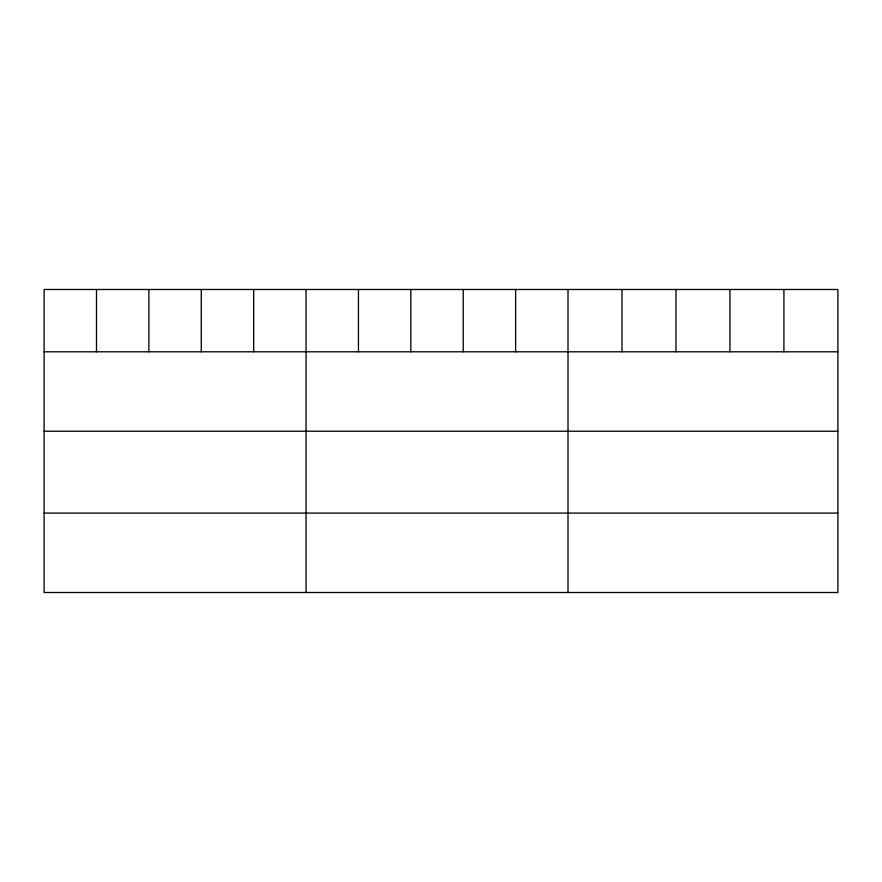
<?xml version="1.0" encoding="UTF-8"?>
<svg xmlns="http://www.w3.org/2000/svg" width="882" height="882" viewBox="0 0 882 882"><rect width="100%" height="100%" fill="white"/><g stroke="black" fill="none" stroke-linecap="round" stroke-linejoin="round"><path stroke-width="1.32" d="M837.9 351.797L837.9 592.517L44.1 592.517L44.1 289.483L837.9 289.483L837.9 351.797L44.1 351.797M44.1 431.232L837.9 431.232M44.1 513.081L837.9 513.081M783.922 289.483L783.922 351.797M729.943 289.483L729.943 351.797M675.965 289.483L675.965 351.797M621.986 289.483L621.986 351.797M568.008 289.483L568.008 592.517M515.617 289.483L515.617 351.797M463.226 289.483L463.226 351.797M410.836 289.483L410.836 351.797M358.445 289.483L358.445 351.797M306.054 289.483L306.054 592.517M253.663 289.483L253.663 351.797M201.272 289.483L201.272 351.797M148.882 289.483L148.882 351.797M96.491 289.483L96.491 351.797"/></g></svg>
